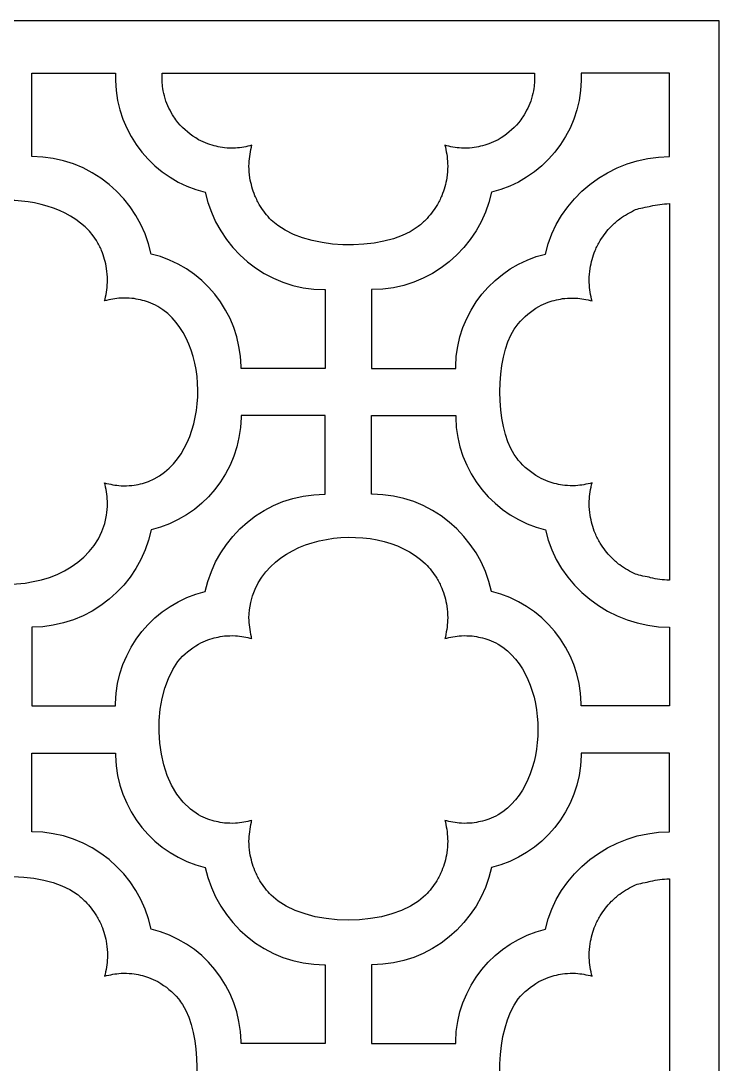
# Model space of a CAD drawing. Header units: centimetres. Extents: x -27 to -22.6, y -9 to 9.
# Drawn here: x -25.429 to -22.573, y 4.736 to 9.001 of the extents above; entities that cross this region are included whole.
import ezdxf

# ---------------------------------------------------------------- set-up
doc = ezdxf.new("R2010")
doc.units = ezdxf.units.CM
doc.header["$MEASUREMENT"] = 0
doc.layers.add('layer 1', color=7, linetype='Continuous')

msp = doc.modelspace()

# ---------------------------------------------------------------- linework, layer by layer
at = {"layer": 'layer 1', "color": 250}
msp.add_open_spline([(-26.99914, 9.00077), (-25.52365, 9.00077), (-24.04816, 9.00077), (-22.57267, 9.00077), (-22.57267, 9.00077), (-22.57267, 3.00044), (-22.57267, -2.99988), (-22.57267, -9.00021), (-22.57267, -9.00021), (-24.04816, -9.00021), (-25.52365, -9.00021), (-26.99914, -9.00021), (-26.99914, -9.00021), (-26.99914, -2.99988), (-26.99914, 3.00044), (-26.99914, 9.00077)], degree=3, knots=[0, 0, 0, 0, 0.2, 0.2, 0.2, 0.2, 0.4, 0.4, 0.4, 0.4, 0.6, 0.6, 0.6, 0.6, 1, 1, 1, 1], dxfattribs=at)
at = {"layer": 'layer 1', "color": 7}
for points, knots in [([(-25.04221, 8.78682), (-25.15647, 8.78682), (-25.27072, 8.78682), (-25.38498, 8.78682), (-25.38498, 8.78682), (-25.38498, 8.6732), (-25.38498, 8.55957), (-25.38498, 8.44594), (-25.38498, 8.44594), (-25.38441, 8.44594), (-25.38405, 8.44594), (-25.38397, 8.44594), (-25.38397, 8.44594), (-25.14501, 8.44594), (-24.94436, 8.27485), (-24.89566, 8.04767), (-24.89566, 8.04767), (-24.68829, 7.99842), (-24.53245, 7.81137), (-24.52854, 7.58801), (-24.52854, 7.58801), (-24.52852, 7.58692), (-24.5285, 7.58372), (-24.52849, 7.58018), (-24.52849, 7.58018), (-24.41388, 7.58018), (-24.29926, 7.58018), (-24.18465, 7.58018), (-24.18465, 7.58018), (-24.18465, 7.68751), (-24.18465, 7.79483), (-24.18465, 7.90217), (-24.18465, 7.90217), (-24.18572, 7.90217), (-24.18654, 7.90216), (-24.18675, 7.90216), (-24.18675, 7.90216), (-24.4257, 7.90216), (-24.62636, 8.07325), (-24.67505, 8.30043), (-24.67505, 8.30043), (-24.88156, 8.34948), (-25.03696, 8.53515), (-25.04212, 8.75728), (-25.04212, 8.75728), (-25.04216, 8.75905), (-25.04219, 8.78242), (-25.04221, 8.78682)], [0, 0, 0, 0, 0.0769231, 0.0769231, 0.0769231, 0.0769231, 0.1538462, 0.1538462, 0.1538462, 0.1538462, 0.2307692, 0.2307692, 0.2307692, 0.2307692, 0.3076923, 0.3076923, 0.3076923, 0.3076923, 0.3846154, 0.3846154, 0.3846154, 0.3846154, 0.4615385, 0.4615385, 0.4615385, 0.4615385, 0.5384615, 0.5384615, 0.5384615, 0.5384615, 0.6153846, 0.6153846, 0.6153846, 0.6153846, 0.6923077, 0.6923077, 0.6923077, 0.6923077, 0.7692308, 0.7692308, 0.7692308, 0.7692308, 0.8461538, 0.8461538, 0.8461538, 0.8461538, 1, 1, 1, 1]), ([(-23.80772, 8.15677), (-23.7958, 8.16623), (-23.78482, 8.17586), (-23.77385, 8.18643), (-23.77385, 8.18643), (-23.75613, 8.20521), (-23.74162, 8.22386), (-23.72775, 8.24569), (-23.72775, 8.24569), (-23.72017, 8.259), (-23.71353, 8.27207), (-23.70726, 8.28606), (-23.70726, 8.28606), (-23.69765, 8.3106), (-23.69119, 8.33365), (-23.68657, 8.35963), (-23.68657, 8.35963), (-23.68455, 8.37566), (-23.68341, 8.39101), (-23.683, 8.40717), (-23.683, 8.40717), (-23.68369, 8.43427), (-23.68668, 8.4586), (-23.69273, 8.485), (-23.69273, 8.485), (-23.69345, 8.48753), (-23.69418, 8.49003), (-23.69492, 8.49252), (-23.69492, 8.49252), (-23.67218, 8.48611), (-23.65093, 8.48238), (-23.62726, 8.48056), (-23.62726, 8.48056), (-23.61236, 8.48018), (-23.59818, 8.48053), (-23.58332, 8.48168), (-23.58332, 8.48168), (-23.55926, 8.48478), (-23.53782, 8.48975), (-23.51484, 8.49765), (-23.51484, 8.49765), (-23.50178, 8.50286), (-23.48956, 8.50846), (-23.47706, 8.51495), (-23.47706, 8.51495), (-23.44369, 8.53438), (-23.41762, 8.55617), (-23.39239, 8.5856), (-23.39239, 8.5856), (-23.38688, 8.59304), (-23.38136, 8.60048), (-23.37585, 8.60793), (-23.37585, 8.60793), (-23.36032, 8.63237), (-23.34914, 8.65577), (-23.33991, 8.68327), (-23.33991, 8.68327), (-23.33599, 8.69717), (-23.33292, 8.71058), (-23.33039, 8.7248), (-23.33039, 8.7248), (-23.32911, 8.73498), (-23.32825, 8.74481), (-23.32782, 8.75457), (-23.32782, 8.75457), (-23.32771, 8.75701), (-23.32763, 8.78155), (-23.32757, 8.78682), (-23.32757, 8.78682), (-23.83552, 8.78682), (-24.34346, 8.78682), (-24.8514, 8.78682), (-24.8514, 8.78682), (-24.85134, 8.78155), (-24.85127, 8.75701), (-24.85116, 8.75457), (-24.85116, 8.75457), (-24.85072, 8.74481), (-24.84986, 8.73498), (-24.84858, 8.7248), (-24.84858, 8.7248), (-24.84605, 8.71058), (-24.84298, 8.69717), (-24.83907, 8.68327), (-24.83907, 8.68327), (-24.82983, 8.65577), (-24.81864, 8.63237), (-24.80312, 8.60793), (-24.80312, 8.60793), (-24.79761, 8.60048), (-24.7921, 8.59304), (-24.78658, 8.5856), (-24.78658, 8.5856), (-24.76135, 8.55617), (-24.73529, 8.53438), (-24.70191, 8.51495), (-24.70191, 8.51495), (-24.68941, 8.50846), (-24.67718, 8.50286), (-24.66413, 8.49765), (-24.66413, 8.49765), (-24.64115, 8.48975), (-24.61972, 8.48478), (-24.59565, 8.48168), (-24.59565, 8.48168), (-24.58079, 8.48053), (-24.56661, 8.48018), (-24.55171, 8.48056), (-24.55171, 8.48056), (-24.52804, 8.48238), (-24.50679, 8.48611), (-24.48405, 8.49252), (-24.48405, 8.49252), (-24.4848, 8.49003), (-24.48553, 8.48753), (-24.48624, 8.485), (-24.48624, 8.485), (-24.49229, 8.4586), (-24.49529, 8.43427), (-24.49597, 8.40717), (-24.49597, 8.40717), (-24.49556, 8.39101), (-24.49443, 8.37566), (-24.49239, 8.35963), (-24.49239, 8.35963), (-24.48778, 8.33365), (-24.48132, 8.3106), (-24.47171, 8.28606), (-24.47171, 8.28606), (-24.46544, 8.27207), (-24.45881, 8.259), (-24.45122, 8.24569), (-24.45122, 8.24569), (-24.43735, 8.22386), (-24.42284, 8.20521), (-24.40512, 8.18643), (-24.40512, 8.18643), (-24.27469, 8.06071), (-23.95239, 8.05264), (-23.80772, 8.15677)], [0, 0, 0, 0, 0.0277778, 0.0277778, 0.0277778, 0.0277778, 0.0555556, 0.0555556, 0.0555556, 0.0555556, 0.0833333, 0.0833333, 0.0833333, 0.0833333, 0.1111111, 0.1111111, 0.1111111, 0.1111111, 0.1388889, 0.1388889, 0.1388889, 0.1388889, 0.1666667, 0.1666667, 0.1666667, 0.1666667, 0.1944444, 0.1944444, 0.1944444, 0.1944444, 0.2222222, 0.2222222, 0.2222222, 0.2222222, 0.25, 0.25, 0.25, 0.25, 0.2777778, 0.2777778, 0.2777778, 0.2777778, 0.3055556, 0.3055556, 0.3055556, 0.3055556, 0.3333333, 0.3333333, 0.3333333, 0.3333333, 0.3611111, 0.3611111, 0.3611111, 0.3611111, 0.3888889, 0.3888889, 0.3888889, 0.3888889, 0.4166667, 0.4166667, 0.4166667, 0.4166667, 0.4444444, 0.4444444, 0.4444444, 0.4444444, 0.4722222, 0.4722222, 0.4722222, 0.4722222, 0.5, 0.5, 0.5, 0.5, 0.5277778, 0.5277778, 0.5277778, 0.5277778, 0.5555556, 0.5555556, 0.5555556, 0.5555556, 0.5833333, 0.5833333, 0.5833333, 0.5833333, 0.6111111, 0.6111111, 0.6111111, 0.6111111, 0.6388889, 0.6388889, 0.6388889, 0.6388889, 0.6666667, 0.6666667, 0.6666667, 0.6666667, 0.6944444, 0.6944444, 0.6944444, 0.6944444, 0.7222222, 0.7222222, 0.7222222, 0.7222222, 0.75, 0.75, 0.75, 0.75, 0.7777778, 0.7777778, 0.7777778, 0.7777778, 0.8055556, 0.8055556, 0.8055556, 0.8055556, 0.8333333, 0.8333333, 0.8333333, 0.8333333, 0.8611111, 0.8611111, 0.8611111, 0.8611111, 0.8888889, 0.8888889, 0.8888889, 0.8888889, 0.9166667, 0.9166667, 0.9166667, 0.9166667, 0.9444444, 0.9444444, 0.9444444, 0.9444444, 1, 1, 1, 1]), ([(-23.13676, 8.78682), (-23.01626, 8.78682), (-22.89575, 8.78682), (-22.77525, 8.78682), (-22.77525, 8.78682), (-22.77525, 8.6732), (-22.77525, 8.55957), (-22.77525, 8.44594), (-22.77525, 8.44594), (-22.77582, 8.44594), (-22.77618, 8.44594), (-22.77627, 8.44594), (-22.77627, 8.44594), (-23.01522, 8.44594), (-23.23462, 8.27485), (-23.28331, 8.04767), (-23.28331, 8.04767), (-23.49068, 7.99842), (-23.64652, 7.81137), (-23.65043, 7.58801), (-23.65043, 7.58801), (-23.65045, 7.58692), (-23.65047, 7.58372), (-23.65048, 7.58018), (-23.65048, 7.58018), (-23.76509, 7.58018), (-23.87971, 7.58018), (-23.99432, 7.58018), (-23.99432, 7.58018), (-23.99432, 7.68751), (-23.99432, 7.79483), (-23.99432, 7.90217), (-23.99432, 7.90217), (-23.99325, 7.90217), (-23.99243, 7.90216), (-23.99222, 7.90216), (-23.99222, 7.90216), (-23.75326, 7.90216), (-23.55261, 8.07325), (-23.50393, 8.30043), (-23.50393, 8.30043), (-23.29742, 8.34948), (-23.14201, 8.53515), (-23.13686, 8.75728), (-23.13686, 8.75728), (-23.13681, 8.75905), (-23.13678, 8.78242), (-23.13676, 8.78682)], [0, 0, 0, 0, 0.0769231, 0.0769231, 0.0769231, 0.0769231, 0.1538462, 0.1538462, 0.1538462, 0.1538462, 0.2307692, 0.2307692, 0.2307692, 0.2307692, 0.3076923, 0.3076923, 0.3076923, 0.3076923, 0.3846154, 0.3846154, 0.3846154, 0.3846154, 0.4615385, 0.4615385, 0.4615385, 0.4615385, 0.5384615, 0.5384615, 0.5384615, 0.5384615, 0.6153846, 0.6153846, 0.6153846, 0.6153846, 0.6923077, 0.6923077, 0.6923077, 0.6923077, 0.7692308, 0.7692308, 0.7692308, 0.7692308, 0.8461538, 0.8461538, 0.8461538, 0.8461538, 1, 1, 1, 1]), ([(-25.11949, 8.10241), (-25.11191, 8.0891), (-25.10527, 8.07603), (-25.099, 8.06204), (-25.099, 8.06204), (-25.0894, 8.0375), (-25.08293, 8.01445), (-25.07832, 7.98847), (-25.07832, 7.98847), (-25.07629, 7.97244), (-25.07515, 7.95709), (-25.07475, 7.94093), (-25.07475, 7.94093), (-25.07543, 7.91383), (-25.07842, 7.8895), (-25.08447, 7.8631), (-25.08447, 7.8631), (-25.08518, 7.86057), (-25.08591, 7.85806), (-25.08666, 7.85558), (-25.08666, 7.85558), (-25.06392, 7.862), (-25.04268, 7.86572), (-25.019, 7.86754), (-25.019, 7.86754), (-25.0041, 7.86792), (-24.98992, 7.86757), (-24.97506, 7.86643), (-24.97506, 7.86643), (-24.951, 7.86332), (-24.92956, 7.85835), (-24.90659, 7.85046), (-24.90659, 7.85046), (-24.89353, 7.84524), (-24.8813, 7.83964), (-24.86881, 7.83315), (-24.86881, 7.83315), (-24.6391, 7.69939), (-24.65093, 7.21972), (-24.90659, 7.11751), (-24.90659, 7.11751), (-24.92956, 7.10963), (-24.951, 7.10465), (-24.97506, 7.10154), (-24.97506, 7.10154), (-24.98992, 7.1004), (-25.0041, 7.10004), (-25.019, 7.10042), (-25.019, 7.10042), (-25.04268, 7.10226), (-25.06392, 7.10598), (-25.08666, 7.11239), (-25.08666, 7.11239), (-25.08591, 7.1099), (-25.08518, 7.1074), (-25.08447, 7.10487), (-25.08447, 7.10487), (-25.07842, 7.07847), (-25.07543, 7.05413), (-25.07475, 7.02703), (-25.07475, 7.02703), (-25.07515, 7.01088), (-25.07629, 6.99553), (-25.07832, 6.9795), (-25.07832, 6.9795), (-25.14488, 6.60459), (-25.81758, 6.60458), (-25.88415, 6.9795), (-25.88415, 6.9795), (-25.88617, 6.99553), (-25.88731, 7.01088), (-25.88772, 7.02703), (-25.88772, 7.02703), (-25.88704, 7.05413), (-25.88405, 7.07847), (-25.87799, 7.10487), (-25.87799, 7.10487), (-25.87728, 7.1074), (-25.87655, 7.1099), (-25.87581, 7.11239), (-25.87581, 7.11239), (-25.89855, 7.10598), (-25.91979, 7.10226), (-25.94346, 7.10042), (-25.94346, 7.10042), (-25.95836, 7.10004), (-25.97254, 7.1004), (-25.9874, 7.10154), (-25.9874, 7.10154), (-26.01147, 7.10465), (-26.0329, 7.10963), (-26.05588, 7.11751), (-26.05588, 7.11751), (-26.06893, 7.12273), (-26.08116, 7.12833), (-26.09366, 7.13482), (-26.09366, 7.13482), (-26.31227, 7.26212), (-26.31192, 7.70605), (-26.09366, 7.83315), (-26.09366, 7.83315), (-26.08116, 7.83964), (-26.06893, 7.84524), (-26.05588, 7.85046), (-26.05588, 7.85046), (-26.0329, 7.85835), (-26.01147, 7.86332), (-25.9874, 7.86643), (-25.9874, 7.86643), (-25.97254, 7.86757), (-25.95836, 7.86792), (-25.94346, 7.86754), (-25.94346, 7.86754), (-25.91979, 7.86572), (-25.89855, 7.862), (-25.87581, 7.85558), (-25.87581, 7.85558), (-25.87655, 7.85806), (-25.87728, 7.86057), (-25.87799, 7.8631), (-25.87799, 7.8631), (-25.88405, 7.8895), (-25.88704, 7.91383), (-25.88772, 7.94093), (-25.88772, 7.94093), (-25.88731, 7.95709), (-25.88617, 7.97244), (-25.88415, 7.98847), (-25.88415, 7.98847), (-25.87954, 8.01445), (-25.87307, 8.0375), (-25.86346, 8.06204), (-25.86346, 8.06204), (-25.85719, 8.07603), (-25.85056, 8.0891), (-25.84297, 8.10241), (-25.84297, 8.10241), (-25.70406, 8.32107), (-25.25858, 8.32135), (-25.11949, 8.10241)], [0, 0, 0, 0, 0.0277778, 0.0277778, 0.0277778, 0.0277778, 0.0555556, 0.0555556, 0.0555556, 0.0555556, 0.0833333, 0.0833333, 0.0833333, 0.0833333, 0.1111111, 0.1111111, 0.1111111, 0.1111111, 0.1388889, 0.1388889, 0.1388889, 0.1388889, 0.1666667, 0.1666667, 0.1666667, 0.1666667, 0.1944444, 0.1944444, 0.1944444, 0.1944444, 0.2222222, 0.2222222, 0.2222222, 0.2222222, 0.25, 0.25, 0.25, 0.25, 0.2777778, 0.2777778, 0.2777778, 0.2777778, 0.3055556, 0.3055556, 0.3055556, 0.3055556, 0.3333333, 0.3333333, 0.3333333, 0.3333333, 0.3611111, 0.3611111, 0.3611111, 0.3611111, 0.3888889, 0.3888889, 0.3888889, 0.3888889, 0.4166667, 0.4166667, 0.4166667, 0.4166667, 0.4444444, 0.4444444, 0.4444444, 0.4444444, 0.4722222, 0.4722222, 0.4722222, 0.4722222, 0.5, 0.5, 0.5, 0.5, 0.5277778, 0.5277778, 0.5277778, 0.5277778, 0.5555556, 0.5555556, 0.5555556, 0.5555556, 0.5833333, 0.5833333, 0.5833333, 0.5833333, 0.6111111, 0.6111111, 0.6111111, 0.6111111, 0.6388889, 0.6388889, 0.6388889, 0.6388889, 0.6666667, 0.6666667, 0.6666667, 0.6666667, 0.6944444, 0.6944444, 0.6944444, 0.6944444, 0.7222222, 0.7222222, 0.7222222, 0.7222222, 0.75, 0.75, 0.75, 0.75, 0.7777778, 0.7777778, 0.7777778, 0.7777778, 0.8055556, 0.8055556, 0.8055556, 0.8055556, 0.8333333, 0.8333333, 0.8333333, 0.8333333, 0.8611111, 0.8611111, 0.8611111, 0.8611111, 0.8888889, 0.8888889, 0.8888889, 0.8888889, 0.9166667, 0.9166667, 0.9166667, 0.9166667, 0.9444444, 0.9444444, 0.9444444, 0.9444444, 1, 1, 1, 1]), ([(-22.77525, 6.71449), (-22.77525, 7.22749), (-22.77525, 7.74048), (-22.77525, 8.25349), (-22.77525, 8.25349), (-22.77582, 8.25349), (-22.77618, 8.25349), (-22.77627, 8.25349), (-22.77627, 8.25349), (-22.80307, 8.2528), (-22.82714, 8.24979), (-22.85327, 8.24366), (-22.85327, 8.24366), (-22.86799, 8.23942), (-22.90058, 8.23468), (-22.91482, 8.22898), (-22.91482, 8.22898), (-22.93824, 8.21825), (-22.95857, 8.20641), (-22.97951, 8.19133), (-22.97951, 8.19133), (-22.99143, 8.18186), (-23.00241, 8.17224), (-23.01338, 8.16167), (-23.01338, 8.16167), (-23.03109, 8.14289), (-23.04561, 8.12424), (-23.05948, 8.10241), (-23.05948, 8.10241), (-23.06706, 8.0891), (-23.0737, 8.07603), (-23.07997, 8.06204), (-23.07997, 8.06204), (-23.08957, 8.0375), (-23.09604, 8.01445), (-23.10065, 7.98847), (-23.10065, 7.98847), (-23.10268, 7.97244), (-23.10381, 7.95709), (-23.10422, 7.94093), (-23.10422, 7.94093), (-23.10354, 7.91383), (-23.10055, 7.8895), (-23.0945, 7.8631), (-23.0945, 7.8631), (-23.09378, 7.86057), (-23.09305, 7.85806), (-23.09231, 7.85558), (-23.09231, 7.85558), (-23.11505, 7.862), (-23.13629, 7.86572), (-23.15996, 7.86754), (-23.15996, 7.86754), (-23.17487, 7.86792), (-23.18904, 7.86757), (-23.20391, 7.86643), (-23.20391, 7.86643), (-23.22797, 7.86332), (-23.2494, 7.85835), (-23.27238, 7.85046), (-23.27238, 7.85046), (-23.28544, 7.84524), (-23.29766, 7.83964), (-23.31016, 7.83315), (-23.31016, 7.83315), (-23.34354, 7.81372), (-23.36961, 7.79193), (-23.39484, 7.76251), (-23.39484, 7.76251), (-23.40035, 7.75506), (-23.40587, 7.74762), (-23.41138, 7.74017), (-23.41138, 7.74017), (-23.48866, 7.61853), (-23.48866, 7.34945), (-23.41138, 7.2278), (-23.41138, 7.2278), (-23.40587, 7.22035), (-23.40035, 7.21291), (-23.39484, 7.20546), (-23.39484, 7.20546), (-23.36961, 7.17604), (-23.34354, 7.15425), (-23.31016, 7.13482), (-23.31016, 7.13482), (-23.29766, 7.12833), (-23.28544, 7.12273), (-23.27238, 7.11751), (-23.27238, 7.11751), (-23.2494, 7.10963), (-23.22797, 7.10465), (-23.20391, 7.10154), (-23.20391, 7.10154), (-23.18904, 7.1004), (-23.17487, 7.10004), (-23.15996, 7.10042), (-23.15996, 7.10042), (-23.13629, 7.10226), (-23.11505, 7.10598), (-23.09231, 7.11239), (-23.09231, 7.11239), (-23.09305, 7.1099), (-23.09378, 7.1074), (-23.0945, 7.10487), (-23.0945, 7.10487), (-23.10055, 7.07847), (-23.10354, 7.05413), (-23.10422, 7.02703), (-23.10422, 7.02703), (-23.10381, 7.01088), (-23.10268, 6.99553), (-23.10065, 6.9795), (-23.10065, 6.9795), (-23.09604, 6.95352), (-23.08957, 6.93047), (-23.07997, 6.90592), (-23.07997, 6.90592), (-23.0737, 6.89194), (-23.06706, 6.87887), (-23.05948, 6.86556), (-23.05948, 6.86556), (-23.04561, 6.84373), (-23.03109, 6.82507), (-23.01338, 6.8063), (-23.01338, 6.8063), (-23.00241, 6.79573), (-22.99143, 6.78611), (-22.97951, 6.77663), (-22.97951, 6.77663), (-22.95857, 6.76156), (-22.93824, 6.74972), (-22.91482, 6.73898), (-22.91482, 6.73898), (-22.90058, 6.7333), (-22.86799, 6.72855), (-22.85327, 6.7243), (-22.85327, 6.7243), (-22.82714, 6.71819), (-22.80307, 6.71516), (-22.77627, 6.71447), (-22.77627, 6.71447), (-22.77618, 6.71447), (-22.77582, 6.71448), (-22.77525, 6.71449)], [0, 0, 0, 0, 0.027027, 0.027027, 0.027027, 0.027027, 0.0540541, 0.0540541, 0.0540541, 0.0540541, 0.0810811, 0.0810811, 0.0810811, 0.0810811, 0.1081081, 0.1081081, 0.1081081, 0.1081081, 0.1351351, 0.1351351, 0.1351351, 0.1351351, 0.1621622, 0.1621622, 0.1621622, 0.1621622, 0.1891892, 0.1891892, 0.1891892, 0.1891892, 0.2162162, 0.2162162, 0.2162162, 0.2162162, 0.2432432, 0.2432432, 0.2432432, 0.2432432, 0.2702703, 0.2702703, 0.2702703, 0.2702703, 0.2972973, 0.2972973, 0.2972973, 0.2972973, 0.3243243, 0.3243243, 0.3243243, 0.3243243, 0.3513514, 0.3513514, 0.3513514, 0.3513514, 0.3783784, 0.3783784, 0.3783784, 0.3783784, 0.4054054, 0.4054054, 0.4054054, 0.4054054, 0.4324324, 0.4324324, 0.4324324, 0.4324324, 0.4594595, 0.4594595, 0.4594595, 0.4594595, 0.4864865, 0.4864865, 0.4864865, 0.4864865, 0.5135135, 0.5135135, 0.5135135, 0.5135135, 0.5405405, 0.5405405, 0.5405405, 0.5405405, 0.5675676, 0.5675676, 0.5675676, 0.5675676, 0.5945946, 0.5945946, 0.5945946, 0.5945946, 0.6216216, 0.6216216, 0.6216216, 0.6216216, 0.6486486, 0.6486486, 0.6486486, 0.6486486, 0.6756757, 0.6756757, 0.6756757, 0.6756757, 0.7027027, 0.7027027, 0.7027027, 0.7027027, 0.7297297, 0.7297297, 0.7297297, 0.7297297, 0.7567568, 0.7567568, 0.7567568, 0.7567568, 0.7837838, 0.7837838, 0.7837838, 0.7837838, 0.8108108, 0.8108108, 0.8108108, 0.8108108, 0.8378378, 0.8378378, 0.8378378, 0.8378378, 0.8648649, 0.8648649, 0.8648649, 0.8648649, 0.8918919, 0.8918919, 0.8918919, 0.8918919, 0.9189189, 0.9189189, 0.9189189, 0.9189189, 0.9459459, 0.9459459, 0.9459459, 0.9459459, 1, 1, 1, 1]), ([(-25.04221, 6.20008), (-25.15647, 6.20008), (-25.27072, 6.20008), (-25.38498, 6.20008), (-25.38498, 6.20008), (-25.38498, 6.3074), (-25.38498, 6.41472), (-25.38498, 6.52203), (-25.38498, 6.52203), (-25.38441, 6.52203), (-25.38405, 6.52203), (-25.38397, 6.52203), (-25.38397, 6.52203), (-25.14501, 6.52203), (-24.94436, 6.69312), (-24.89566, 6.92029), (-24.89566, 6.92029), (-24.68829, 6.96956), (-24.53245, 7.15659), (-24.52854, 7.37996), (-24.52854, 7.37996), (-24.52852, 7.38105), (-24.5285, 7.38425), (-24.52849, 7.38779), (-24.52849, 7.38779), (-24.41388, 7.38779), (-24.29926, 7.38779), (-24.18465, 7.38779), (-24.18465, 7.38779), (-24.18465, 7.28046), (-24.18465, 7.17313), (-24.18465, 7.0658), (-24.18465, 7.0658), (-24.18572, 7.06581), (-24.18654, 7.06581), (-24.18675, 7.06581), (-24.18675, 7.06581), (-24.4257, 7.06581), (-24.62636, 6.89471), (-24.67505, 6.66754), (-24.67505, 6.66754), (-24.88156, 6.61849), (-25.03696, 6.43281), (-25.04212, 6.21069), (-25.04212, 6.21069), (-25.04216, 6.20892), (-25.04219, 6.20449), (-25.04221, 6.20008)], [0, 0, 0, 0, 0.0769231, 0.0769231, 0.0769231, 0.0769231, 0.1538462, 0.1538462, 0.1538462, 0.1538462, 0.2307692, 0.2307692, 0.2307692, 0.2307692, 0.3076923, 0.3076923, 0.3076923, 0.3076923, 0.3846154, 0.3846154, 0.3846154, 0.3846154, 0.4615385, 0.4615385, 0.4615385, 0.4615385, 0.5384615, 0.5384615, 0.5384615, 0.5384615, 0.6153846, 0.6153846, 0.6153846, 0.6153846, 0.6923077, 0.6923077, 0.6923077, 0.6923077, 0.7692308, 0.7692308, 0.7692308, 0.7692308, 0.8461538, 0.8461538, 0.8461538, 0.8461538, 1, 1, 1, 1]), ([(-23.13676, 6.20008), (-23.01626, 6.20008), (-22.89575, 6.20008), (-22.77525, 6.20008), (-22.77525, 6.20008), (-22.77525, 6.3074), (-22.77525, 6.41472), (-22.77525, 6.52203), (-22.77525, 6.52203), (-22.77582, 6.52203), (-22.77618, 6.52203), (-22.77627, 6.52203), (-22.77627, 6.52203), (-23.01522, 6.52203), (-23.23462, 6.69312), (-23.28331, 6.92029), (-23.28331, 6.92029), (-23.49068, 6.96956), (-23.64652, 7.15659), (-23.65043, 7.37996), (-23.65043, 7.37996), (-23.65045, 7.38105), (-23.65047, 7.38425), (-23.65048, 7.38779), (-23.65048, 7.38779), (-23.76509, 7.38779), (-23.87971, 7.38779), (-23.99432, 7.38779), (-23.99432, 7.38779), (-23.99432, 7.28046), (-23.99432, 7.17313), (-23.99432, 7.0658), (-23.99432, 7.0658), (-23.99325, 7.06581), (-23.99243, 7.06581), (-23.99222, 7.06581), (-23.99222, 7.06581), (-23.75326, 7.06581), (-23.55261, 6.89471), (-23.50393, 6.66754), (-23.50393, 6.66754), (-23.29742, 6.61849), (-23.14201, 6.43281), (-23.13686, 6.21069), (-23.13686, 6.21069), (-23.13681, 6.20892), (-23.13678, 6.20449), (-23.13676, 6.20008)], [0, 0, 0, 0, 0.0769231, 0.0769231, 0.0769231, 0.0769231, 0.1538462, 0.1538462, 0.1538462, 0.1538462, 0.2307692, 0.2307692, 0.2307692, 0.2307692, 0.3076923, 0.3076923, 0.3076923, 0.3076923, 0.3846154, 0.3846154, 0.3846154, 0.3846154, 0.4615385, 0.4615385, 0.4615385, 0.4615385, 0.5384615, 0.5384615, 0.5384615, 0.5384615, 0.6153846, 0.6153846, 0.6153846, 0.6153846, 0.6923077, 0.6923077, 0.6923077, 0.6923077, 0.7692308, 0.7692308, 0.7692308, 0.7692308, 0.8461538, 0.8461538, 0.8461538, 0.8461538, 1, 1, 1, 1]), ([(-24.49597, 6.5608), (-24.49529, 6.53371), (-24.49229, 6.50938), (-24.48624, 6.48297), (-24.48624, 6.48297), (-24.48553, 6.48044), (-24.4848, 6.47793), (-24.48405, 6.47545), (-24.48405, 6.47545), (-24.50679, 6.48186), (-24.52804, 6.48558), (-24.55171, 6.48741), (-24.55171, 6.48741), (-24.56661, 6.4878), (-24.58079, 6.48744), (-24.59565, 6.48629), (-24.59565, 6.48629), (-24.61972, 6.48319), (-24.64115, 6.47821), (-24.66413, 6.47032), (-24.66413, 6.47032), (-24.67718, 6.4651), (-24.68941, 6.4595), (-24.70191, 6.45302), (-24.70191, 6.45302), (-24.73529, 6.43358), (-24.76135, 6.41179), (-24.78658, 6.38237), (-24.78658, 6.38237), (-24.90803, 6.21838), (-24.89205, 5.8655), (-24.70191, 5.75477), (-24.70191, 5.75477), (-24.68941, 5.74828), (-24.67718, 5.74269), (-24.66413, 5.73746), (-24.66413, 5.73746), (-24.64115, 5.72958), (-24.61972, 5.72461), (-24.59565, 5.7215), (-24.59565, 5.7215), (-24.58079, 5.72035), (-24.56661, 5.71999), (-24.55171, 5.72038), (-24.55171, 5.72038), (-24.52804, 5.72221), (-24.50679, 5.72593), (-24.48405, 5.73234), (-24.48405, 5.73234), (-24.4848, 5.72985), (-24.48553, 5.72736), (-24.48624, 5.72483), (-24.48624, 5.72483), (-24.49229, 5.69842), (-24.49529, 5.67409), (-24.49597, 5.64699), (-24.49597, 5.64699), (-24.49556, 5.63083), (-24.49443, 5.61549), (-24.49239, 5.59945), (-24.49239, 5.59945), (-24.48778, 5.57347), (-24.48132, 5.55042), (-24.47171, 5.52588), (-24.47171, 5.52588), (-24.46544, 5.51189), (-24.45881, 5.49882), (-24.45122, 5.48551), (-24.45122, 5.48551), (-24.43735, 5.46369), (-24.42284, 5.44503), (-24.40512, 5.42625), (-24.40512, 5.42625), (-24.26396, 5.29019), (-23.91501, 5.29018), (-23.77385, 5.42625), (-23.77385, 5.42625), (-23.75613, 5.44503), (-23.74162, 5.46369), (-23.72775, 5.48551), (-23.72775, 5.48551), (-23.72017, 5.49882), (-23.71353, 5.51189), (-23.70726, 5.52588), (-23.70726, 5.52588), (-23.69765, 5.55042), (-23.69119, 5.57347), (-23.68657, 5.59945), (-23.68657, 5.59945), (-23.68455, 5.61549), (-23.68341, 5.63083), (-23.683, 5.64699), (-23.683, 5.64699), (-23.68369, 5.67409), (-23.68668, 5.69842), (-23.69273, 5.72483), (-23.69273, 5.72483), (-23.69345, 5.72736), (-23.69418, 5.72985), (-23.69492, 5.73234), (-23.69492, 5.73234), (-23.67218, 5.72593), (-23.65093, 5.72221), (-23.62726, 5.72038), (-23.62726, 5.72038), (-23.61236, 5.71999), (-23.59818, 5.72035), (-23.58332, 5.7215), (-23.58332, 5.7215), (-23.55926, 5.72461), (-23.53782, 5.72958), (-23.51484, 5.73746), (-23.51484, 5.73746), (-23.50178, 5.74269), (-23.48956, 5.74828), (-23.47706, 5.75477), (-23.47706, 5.75477), (-23.25971, 5.88135), (-23.25972, 6.32646), (-23.47706, 6.45302), (-23.47706, 6.45302), (-23.48956, 6.4595), (-23.50178, 6.4651), (-23.51484, 6.47032), (-23.51484, 6.47032), (-23.53782, 6.47821), (-23.55926, 6.48319), (-23.58332, 6.48629), (-23.58332, 6.48629), (-23.59818, 6.48744), (-23.61236, 6.4878), (-23.62726, 6.48741), (-23.62726, 6.48741), (-23.65093, 6.48558), (-23.67218, 6.48186), (-23.69492, 6.47545), (-23.69492, 6.47545), (-23.69418, 6.47793), (-23.69345, 6.48044), (-23.69273, 6.48297), (-23.69273, 6.48297), (-23.68668, 6.50938), (-23.68369, 6.53371), (-23.683, 6.5608), (-23.683, 6.5608), (-23.68341, 6.57696), (-23.68455, 6.59231), (-23.68657, 6.60834), (-23.68657, 6.60834), (-23.69119, 6.63432), (-23.69765, 6.65737), (-23.70726, 6.68192), (-23.70726, 6.68192), (-23.71353, 6.6959), (-23.72017, 6.70897), (-23.72775, 6.72228), (-23.72775, 6.72228), (-23.74162, 6.74411), (-23.75613, 6.76276), (-23.77385, 6.78154), (-23.77385, 6.78154), (-23.97854, 6.97886), (-24.48727, 6.90703), (-24.49597, 6.5608)], [0, 0, 0, 0, 0.0238095, 0.0238095, 0.0238095, 0.0238095, 0.047619, 0.047619, 0.047619, 0.047619, 0.0714286, 0.0714286, 0.0714286, 0.0714286, 0.0952381, 0.0952381, 0.0952381, 0.0952381, 0.1190476, 0.1190476, 0.1190476, 0.1190476, 0.1428571, 0.1428571, 0.1428571, 0.1428571, 0.1666667, 0.1666667, 0.1666667, 0.1666667, 0.1904762, 0.1904762, 0.1904762, 0.1904762, 0.2142857, 0.2142857, 0.2142857, 0.2142857, 0.2380952, 0.2380952, 0.2380952, 0.2380952, 0.2619048, 0.2619048, 0.2619048, 0.2619048, 0.2857143, 0.2857143, 0.2857143, 0.2857143, 0.3095238, 0.3095238, 0.3095238, 0.3095238, 0.3333333, 0.3333333, 0.3333333, 0.3333333, 0.3571429, 0.3571429, 0.3571429, 0.3571429, 0.3809524, 0.3809524, 0.3809524, 0.3809524, 0.4047619, 0.4047619, 0.4047619, 0.4047619, 0.4285714, 0.4285714, 0.4285714, 0.4285714, 0.452381, 0.452381, 0.452381, 0.452381, 0.4761905, 0.4761905, 0.4761905, 0.4761905, 0.5, 0.5, 0.5, 0.5, 0.5238095, 0.5238095, 0.5238095, 0.5238095, 0.547619, 0.547619, 0.547619, 0.547619, 0.5714286, 0.5714286, 0.5714286, 0.5714286, 0.5952381, 0.5952381, 0.5952381, 0.5952381, 0.6190476, 0.6190476, 0.6190476, 0.6190476, 0.6428571, 0.6428571, 0.6428571, 0.6428571, 0.6666667, 0.6666667, 0.6666667, 0.6666667, 0.6904762, 0.6904762, 0.6904762, 0.6904762, 0.7142857, 0.7142857, 0.7142857, 0.7142857, 0.7380952, 0.7380952, 0.7380952, 0.7380952, 0.7619048, 0.7619048, 0.7619048, 0.7619048, 0.7857143, 0.7857143, 0.7857143, 0.7857143, 0.8095238, 0.8095238, 0.8095238, 0.8095238, 0.8333333, 0.8333333, 0.8333333, 0.8333333, 0.8571429, 0.8571429, 0.8571429, 0.8571429, 0.8809524, 0.8809524, 0.8809524, 0.8809524, 0.9047619, 0.9047619, 0.9047619, 0.9047619, 0.9285714, 0.9285714, 0.9285714, 0.9285714, 0.952381, 0.952381, 0.952381, 0.952381, 1, 1, 1, 1]), ([(-25.04221, 6.0077), (-25.15647, 6.0077), (-25.27072, 6.0077), (-25.38498, 6.0077), (-25.38498, 6.0077), (-25.38498, 5.90039), (-25.38498, 5.79308), (-25.38498, 5.68576), (-25.38498, 5.68576), (-25.38441, 5.68576), (-25.38405, 5.68576), (-25.38397, 5.68576), (-25.38397, 5.68576), (-25.14501, 5.68576), (-24.94436, 5.51467), (-24.89566, 5.28749), (-24.89566, 5.28749), (-24.68829, 5.23824), (-24.53245, 5.0512), (-24.52854, 4.82783), (-24.52854, 4.82783), (-24.52852, 4.82674), (-24.5285, 4.82354), (-24.52849, 4.82), (-24.52849, 4.82), (-24.41388, 4.82), (-24.29926, 4.82), (-24.18465, 4.82), (-24.18465, 4.82), (-24.18465, 4.92734), (-24.18465, 5.03466), (-24.18465, 5.14199), (-24.18465, 5.14199), (-24.18572, 5.14199), (-24.18654, 5.14198), (-24.18675, 5.14198), (-24.18675, 5.14198), (-24.4257, 5.14198), (-24.62636, 5.31307), (-24.67505, 5.54025), (-24.67505, 5.54025), (-24.88156, 5.5893), (-25.03696, 5.77498), (-25.04212, 5.9971), (-25.04212, 5.9971), (-25.04216, 5.99887), (-25.04219, 6.0033), (-25.04221, 6.0077)], [0, 0, 0, 0, 0.0769231, 0.0769231, 0.0769231, 0.0769231, 0.1538462, 0.1538462, 0.1538462, 0.1538462, 0.2307692, 0.2307692, 0.2307692, 0.2307692, 0.3076923, 0.3076923, 0.3076923, 0.3076923, 0.3846154, 0.3846154, 0.3846154, 0.3846154, 0.4615385, 0.4615385, 0.4615385, 0.4615385, 0.5384615, 0.5384615, 0.5384615, 0.5384615, 0.6153846, 0.6153846, 0.6153846, 0.6153846, 0.6923077, 0.6923077, 0.6923077, 0.6923077, 0.7692308, 0.7692308, 0.7692308, 0.7692308, 0.8461538, 0.8461538, 0.8461538, 0.8461538, 1, 1, 1, 1]), ([(-23.13676, 6.0077), (-23.01626, 6.0077), (-22.89575, 6.0077), (-22.77525, 6.0077), (-22.77525, 6.0077), (-22.77525, 5.90039), (-22.77525, 5.79308), (-22.77525, 5.68576), (-22.77525, 5.68576), (-22.77582, 5.68576), (-22.77618, 5.68576), (-22.77627, 5.68576), (-22.77627, 5.68576), (-23.01522, 5.68576), (-23.23462, 5.51467), (-23.28331, 5.28749), (-23.28331, 5.28749), (-23.49068, 5.23824), (-23.64652, 5.0512), (-23.65043, 4.82783), (-23.65043, 4.82783), (-23.65045, 4.82674), (-23.65047, 4.82354), (-23.65048, 4.82), (-23.65048, 4.82), (-23.76509, 4.82), (-23.87971, 4.82), (-23.99432, 4.82), (-23.99432, 4.82), (-23.99432, 4.92734), (-23.99432, 5.03466), (-23.99432, 5.14199), (-23.99432, 5.14199), (-23.99325, 5.14199), (-23.99243, 5.14198), (-23.99222, 5.14198), (-23.99222, 5.14198), (-23.75326, 5.14198), (-23.55261, 5.31307), (-23.50393, 5.54025), (-23.50393, 5.54025), (-23.29742, 5.5893), (-23.14201, 5.77498), (-23.13686, 5.9971), (-23.13686, 5.9971), (-23.13681, 5.99887), (-23.13678, 6.0033), (-23.13676, 6.0077)], [0, 0, 0, 0, 0.0769231, 0.0769231, 0.0769231, 0.0769231, 0.1538462, 0.1538462, 0.1538462, 0.1538462, 0.2307692, 0.2307692, 0.2307692, 0.2307692, 0.3076923, 0.3076923, 0.3076923, 0.3076923, 0.3846154, 0.3846154, 0.3846154, 0.3846154, 0.4615385, 0.4615385, 0.4615385, 0.4615385, 0.5384615, 0.5384615, 0.5384615, 0.5384615, 0.6153846, 0.6153846, 0.6153846, 0.6153846, 0.6923077, 0.6923077, 0.6923077, 0.6923077, 0.7692308, 0.7692308, 0.7692308, 0.7692308, 0.8461538, 0.8461538, 0.8461538, 0.8461538, 1, 1, 1, 1]), ([(-25.19946, 4.01645), (-25.18755, 4.02593), (-25.17656, 4.03554), (-25.16559, 4.04612), (-25.16559, 4.04612), (-25.14788, 4.0649), (-25.13336, 4.08355), (-25.11949, 4.10538), (-25.11949, 4.10538), (-25.11191, 4.11869), (-25.10527, 4.13176), (-25.099, 4.14574), (-25.099, 4.14574), (-25.0894, 4.17029), (-25.08293, 4.19334), (-25.07832, 4.21932), (-25.07832, 4.21932), (-25.07629, 4.23535), (-25.07515, 4.2507), (-25.07475, 4.26685), (-25.07475, 4.26685), (-25.07543, 4.29395), (-25.07842, 4.31828), (-25.08447, 4.34469), (-25.08447, 4.34469), (-25.08518, 4.34722), (-25.08591, 4.34973), (-25.08666, 4.35221), (-25.08666, 4.35221), (-25.06392, 4.3458), (-25.04268, 4.34208), (-25.019, 4.34025), (-25.019, 4.34025), (-25.0041, 4.33987), (-24.98992, 4.34022), (-24.97506, 4.34137), (-24.97506, 4.34137), (-24.951, 4.34447), (-24.92956, 4.34945), (-24.90659, 4.35733), (-24.90659, 4.35733), (-24.89353, 4.36255), (-24.8813, 4.36816), (-24.86881, 4.37464), (-24.86881, 4.37464), (-24.83543, 4.39407), (-24.80937, 4.41586), (-24.78413, 4.44528), (-24.78413, 4.44528), (-24.77862, 4.45273), (-24.77311, 4.46017), (-24.76759, 4.46762), (-24.76759, 4.46762), (-24.69031, 4.58927), (-24.69031, 4.85836), (-24.76759, 4.98), (-24.76759, 4.98), (-24.77311, 4.98744), (-24.77862, 4.99488), (-24.78413, 5.00233), (-24.78413, 5.00233), (-24.80937, 5.03175), (-24.83543, 5.05354), (-24.86881, 5.07298), (-24.86881, 5.07298), (-24.8813, 5.07946), (-24.89353, 5.08506), (-24.90659, 5.09028), (-24.90659, 5.09028), (-24.92956, 5.09817), (-24.951, 5.10314), (-24.97506, 5.10625), (-24.97506, 5.10625), (-24.98992, 5.1074), (-25.0041, 5.10775), (-25.019, 5.10736), (-25.019, 5.10736), (-25.04268, 5.10554), (-25.06392, 5.10182), (-25.08666, 5.0954), (-25.08666, 5.0954), (-25.08591, 5.09788), (-25.08518, 5.10039), (-25.08447, 5.10292), (-25.08447, 5.10292), (-25.07842, 5.12933), (-25.07543, 5.15366), (-25.07475, 5.18076), (-25.07475, 5.18076), (-25.07515, 5.19691), (-25.07629, 5.21226), (-25.07832, 5.22829), (-25.07832, 5.22829), (-25.08293, 5.25427), (-25.0894, 5.27732), (-25.099, 5.30187), (-25.099, 5.30187), (-25.10527, 5.31586), (-25.11191, 5.32892), (-25.11949, 5.34223), (-25.11949, 5.34223), (-25.13336, 5.36406), (-25.14788, 5.38271), (-25.16559, 5.40149), (-25.16559, 5.40149), (-25.17656, 5.41207), (-25.18755, 5.42168), (-25.19946, 5.43116), (-25.19946, 5.43116), (-25.34419, 5.53533), (-25.66642, 5.52725), (-25.79688, 5.40149), (-25.79688, 5.40149), (-25.81459, 5.38271), (-25.82911, 5.36406), (-25.84297, 5.34223), (-25.84297, 5.34223), (-25.85056, 5.32892), (-25.85719, 5.31586), (-25.86346, 5.30187), (-25.86346, 5.30187), (-25.87307, 5.27732), (-25.87954, 5.25427), (-25.88415, 5.22829), (-25.88415, 5.22829), (-25.88617, 5.21226), (-25.88731, 5.19691), (-25.88772, 5.18076), (-25.88772, 5.18076), (-25.88704, 5.15366), (-25.88405, 5.12933), (-25.87799, 5.10292), (-25.87799, 5.10292), (-25.87728, 5.10039), (-25.87655, 5.09788), (-25.87581, 5.0954), (-25.87581, 5.0954), (-25.89855, 5.10182), (-25.91979, 5.10554), (-25.94346, 5.10736), (-25.94346, 5.10736), (-25.95836, 5.10775), (-25.97254, 5.1074), (-25.9874, 5.10625), (-25.9874, 5.10625), (-26.01147, 5.10314), (-26.0329, 5.09817), (-26.05588, 5.09028), (-26.05588, 5.09028), (-26.06893, 5.08506), (-26.08116, 5.07946), (-26.09366, 5.07298), (-26.09366, 5.07298), (-26.12704, 5.05354), (-26.15311, 5.03175), (-26.17834, 5.00233), (-26.17834, 5.00233), (-26.18384, 4.99488), (-26.18936, 4.98744), (-26.19487, 4.98), (-26.19487, 4.98), (-26.27857, 4.84826), (-26.27178, 4.57147), (-26.17834, 4.44528), (-26.17834, 4.44528), (-26.15311, 4.41586), (-26.12704, 4.39407), (-26.09366, 4.37464), (-26.09366, 4.37464), (-26.08116, 4.36816), (-26.06893, 4.36255), (-26.05588, 4.35733), (-26.05588, 4.35733), (-26.0329, 4.34945), (-26.01147, 4.34447), (-25.9874, 4.34137), (-25.9874, 4.34137), (-25.97254, 4.34022), (-25.95836, 4.33987), (-25.94346, 4.34025), (-25.94346, 4.34025), (-25.91979, 4.34208), (-25.89855, 4.3458), (-25.87581, 4.35221), (-25.87581, 4.35221), (-25.87655, 4.34973), (-25.87728, 4.34722), (-25.87799, 4.34469), (-25.87799, 4.34469), (-25.88405, 4.31828), (-25.88704, 4.29395), (-25.88772, 4.26685), (-25.88772, 4.26685), (-25.88731, 4.2507), (-25.88617, 4.23535), (-25.88415, 4.21932), (-25.88415, 4.21932), (-25.87954, 4.19334), (-25.87307, 4.17029), (-25.86346, 4.14574), (-25.86346, 4.14574), (-25.85719, 4.13176), (-25.85056, 4.11869), (-25.84297, 4.10538), (-25.84297, 4.10538), (-25.82911, 4.08355), (-25.81459, 4.0649), (-25.79688, 4.04612), (-25.79688, 4.04612), (-25.7859, 4.03554), (-25.77492, 4.02593), (-25.76301, 4.01645), (-25.76301, 4.01645), (-25.63115, 3.92156), (-25.33135, 3.92153), (-25.19946, 4.01645)], [0, 0, 0, 0, 0.0181818, 0.0181818, 0.0181818, 0.0181818, 0.0363636, 0.0363636, 0.0363636, 0.0363636, 0.0545455, 0.0545455, 0.0545455, 0.0545455, 0.0727273, 0.0727273, 0.0727273, 0.0727273, 0.0909091, 0.0909091, 0.0909091, 0.0909091, 0.1090909, 0.1090909, 0.1090909, 0.1090909, 0.1272727, 0.1272727, 0.1272727, 0.1272727, 0.1454545, 0.1454545, 0.1454545, 0.1454545, 0.1636364, 0.1636364, 0.1636364, 0.1636364, 0.1818182, 0.1818182, 0.1818182, 0.1818182, 0.2, 0.2, 0.2, 0.2, 0.2181818, 0.2181818, 0.2181818, 0.2181818, 0.2363636, 0.2363636, 0.2363636, 0.2363636, 0.2545455, 0.2545455, 0.2545455, 0.2545455, 0.2727273, 0.2727273, 0.2727273, 0.2727273, 0.2909091, 0.2909091, 0.2909091, 0.2909091, 0.3090909, 0.3090909, 0.3090909, 0.3090909, 0.3272727, 0.3272727, 0.3272727, 0.3272727, 0.3454545, 0.3454545, 0.3454545, 0.3454545, 0.3636364, 0.3636364, 0.3636364, 0.3636364, 0.3818182, 0.3818182, 0.3818182, 0.3818182, 0.4, 0.4, 0.4, 0.4, 0.4181818, 0.4181818, 0.4181818, 0.4181818, 0.4363636, 0.4363636, 0.4363636, 0.4363636, 0.4545455, 0.4545455, 0.4545455, 0.4545455, 0.4727273, 0.4727273, 0.4727273, 0.4727273, 0.4909091, 0.4909091, 0.4909091, 0.4909091, 0.5090909, 0.5090909, 0.5090909, 0.5090909, 0.5272727, 0.5272727, 0.5272727, 0.5272727, 0.5454545, 0.5454545, 0.5454545, 0.5454545, 0.5636364, 0.5636364, 0.5636364, 0.5636364, 0.5818182, 0.5818182, 0.5818182, 0.5818182, 0.6, 0.6, 0.6, 0.6, 0.6181818, 0.6181818, 0.6181818, 0.6181818, 0.6363636, 0.6363636, 0.6363636, 0.6363636, 0.6545455, 0.6545455, 0.6545455, 0.6545455, 0.6727273, 0.6727273, 0.6727273, 0.6727273, 0.6909091, 0.6909091, 0.6909091, 0.6909091, 0.7090909, 0.7090909, 0.7090909, 0.7090909, 0.7272727, 0.7272727, 0.7272727, 0.7272727, 0.7454545, 0.7454545, 0.7454545, 0.7454545, 0.7636364, 0.7636364, 0.7636364, 0.7636364, 0.7818182, 0.7818182, 0.7818182, 0.7818182, 0.8, 0.8, 0.8, 0.8, 0.8181818, 0.8181818, 0.8181818, 0.8181818, 0.8363636, 0.8363636, 0.8363636, 0.8363636, 0.8545455, 0.8545455, 0.8545455, 0.8545455, 0.8727273, 0.8727273, 0.8727273, 0.8727273, 0.8909091, 0.8909091, 0.8909091, 0.8909091, 0.9090909, 0.9090909, 0.9090909, 0.9090909, 0.9272727, 0.9272727, 0.9272727, 0.9272727, 0.9454545, 0.9454545, 0.9454545, 0.9454545, 0.9636364, 0.9636364, 0.9636364, 0.9636364, 1, 1, 1, 1]), ([(-22.77525, 5.49331), (-22.77582, 5.49331), (-22.77618, 5.49332), (-22.77627, 5.49332), (-22.77627, 5.49332), (-22.80307, 5.49262), (-22.82714, 5.48961), (-22.85327, 5.48349), (-22.85327, 5.48349), (-22.86799, 5.47924), (-22.90058, 5.4745), (-22.91482, 5.4688), (-22.91482, 5.4688), (-22.93824, 5.45808), (-22.95857, 5.44623), (-22.97951, 5.43116), (-22.97951, 5.43116), (-22.99143, 5.42168), (-23.00241, 5.41207), (-23.01338, 5.40149), (-23.01338, 5.40149), (-23.03109, 5.38271), (-23.04561, 5.36406), (-23.05948, 5.34223), (-23.05948, 5.34223), (-23.06706, 5.32892), (-23.0737, 5.31586), (-23.07997, 5.30187), (-23.07997, 5.30187), (-23.08957, 5.27732), (-23.09604, 5.25427), (-23.10065, 5.22829), (-23.10065, 5.22829), (-23.10268, 5.21226), (-23.10381, 5.19691), (-23.10422, 5.18076), (-23.10422, 5.18076), (-23.10354, 5.15366), (-23.10055, 5.12933), (-23.0945, 5.10292), (-23.0945, 5.10292), (-23.09378, 5.10039), (-23.09305, 5.09788), (-23.09231, 5.0954), (-23.09231, 5.0954), (-23.11505, 5.10182), (-23.13629, 5.10554), (-23.15996, 5.10736), (-23.15996, 5.10736), (-23.17487, 5.10775), (-23.18904, 5.1074), (-23.20391, 5.10625), (-23.20391, 5.10625), (-23.22797, 5.10314), (-23.2494, 5.09817), (-23.27238, 5.09028), (-23.27238, 5.09028), (-23.28544, 5.08506), (-23.29766, 5.07946), (-23.31016, 5.07298), (-23.31016, 5.07298), (-23.34354, 5.05354), (-23.36961, 5.03175), (-23.39484, 5.00233), (-23.39484, 5.00233), (-23.48829, 4.87614), (-23.49507, 4.59936), (-23.41138, 4.46762), (-23.41138, 4.46762), (-23.40587, 4.46017), (-23.40035, 4.45273), (-23.39484, 4.44528), (-23.39484, 4.44528), (-23.36961, 4.41586), (-23.34354, 4.39407), (-23.31016, 4.37464), (-23.31016, 4.37464), (-23.29766, 4.36816), (-23.28544, 4.36255), (-23.27238, 4.35733), (-23.27238, 4.35733), (-23.2494, 4.34945), (-23.22797, 4.34447), (-23.20391, 4.34137), (-23.20391, 4.34137), (-23.18904, 4.34022), (-23.17487, 4.33987), (-23.15996, 4.34025), (-23.15996, 4.34025), (-23.13629, 4.34208), (-23.11505, 4.3458), (-23.09231, 4.35221), (-23.09231, 4.35221), (-23.09305, 4.34973), (-23.09378, 4.34722), (-23.0945, 4.34469), (-23.0945, 4.34469), (-23.10055, 4.31828), (-23.10354, 4.29395), (-23.10422, 4.26685), (-23.10422, 4.26685), (-23.10381, 4.2507), (-23.10268, 4.23535), (-23.10065, 4.21932), (-23.10065, 4.21932), (-23.09604, 4.19334), (-23.08957, 4.17029), (-23.07997, 4.14574), (-23.07997, 4.14574), (-23.0737, 4.13176), (-23.06706, 4.11869), (-23.05948, 4.10538), (-23.05948, 4.10538), (-23.04561, 4.08355), (-23.03109, 4.0649), (-23.01338, 4.04612), (-23.01338, 4.04612), (-23.00241, 4.03554), (-22.99143, 4.02593), (-22.97951, 4.01645), (-22.97951, 4.01645), (-22.95857, 4.00138), (-22.93824, 3.98954), (-22.91482, 3.97881), (-22.91482, 3.97881), (-22.90058, 3.97312), (-22.86799, 3.96837), (-22.85327, 3.96412), (-22.85327, 3.96412), (-22.82714, 3.958), (-22.80307, 3.95499), (-22.77627, 3.95429), (-22.77627, 3.95429), (-22.77618, 3.95429), (-22.77582, 3.9543), (-22.77525, 3.95431), (-22.77525, 3.95431), (-22.77525, 4.46731), (-22.77525, 4.98031), (-22.77525, 5.49331)], [0, 0, 0, 0, 0.0277778, 0.0277778, 0.0277778, 0.0277778, 0.0555556, 0.0555556, 0.0555556, 0.0555556, 0.0833333, 0.0833333, 0.0833333, 0.0833333, 0.1111111, 0.1111111, 0.1111111, 0.1111111, 0.1388889, 0.1388889, 0.1388889, 0.1388889, 0.1666667, 0.1666667, 0.1666667, 0.1666667, 0.1944444, 0.1944444, 0.1944444, 0.1944444, 0.2222222, 0.2222222, 0.2222222, 0.2222222, 0.25, 0.25, 0.25, 0.25, 0.2777778, 0.2777778, 0.2777778, 0.2777778, 0.3055556, 0.3055556, 0.3055556, 0.3055556, 0.3333333, 0.3333333, 0.3333333, 0.3333333, 0.3611111, 0.3611111, 0.3611111, 0.3611111, 0.3888889, 0.3888889, 0.3888889, 0.3888889, 0.4166667, 0.4166667, 0.4166667, 0.4166667, 0.4444444, 0.4444444, 0.4444444, 0.4444444, 0.4722222, 0.4722222, 0.4722222, 0.4722222, 0.5, 0.5, 0.5, 0.5, 0.5277778, 0.5277778, 0.5277778, 0.5277778, 0.5555556, 0.5555556, 0.5555556, 0.5555556, 0.5833333, 0.5833333, 0.5833333, 0.5833333, 0.6111111, 0.6111111, 0.6111111, 0.6111111, 0.6388889, 0.6388889, 0.6388889, 0.6388889, 0.6666667, 0.6666667, 0.6666667, 0.6666667, 0.6944444, 0.6944444, 0.6944444, 0.6944444, 0.7222222, 0.7222222, 0.7222222, 0.7222222, 0.75, 0.75, 0.75, 0.75, 0.7777778, 0.7777778, 0.7777778, 0.7777778, 0.8055556, 0.8055556, 0.8055556, 0.8055556, 0.8333333, 0.8333333, 0.8333333, 0.8333333, 0.8611111, 0.8611111, 0.8611111, 0.8611111, 0.8888889, 0.8888889, 0.8888889, 0.8888889, 0.9166667, 0.9166667, 0.9166667, 0.9166667, 0.9444444, 0.9444444, 0.9444444, 0.9444444, 1, 1, 1, 1])]:
    msp.add_open_spline(points, degree=3, knots=knots, dxfattribs=at)

doc.saveas('drawing.dxf')
